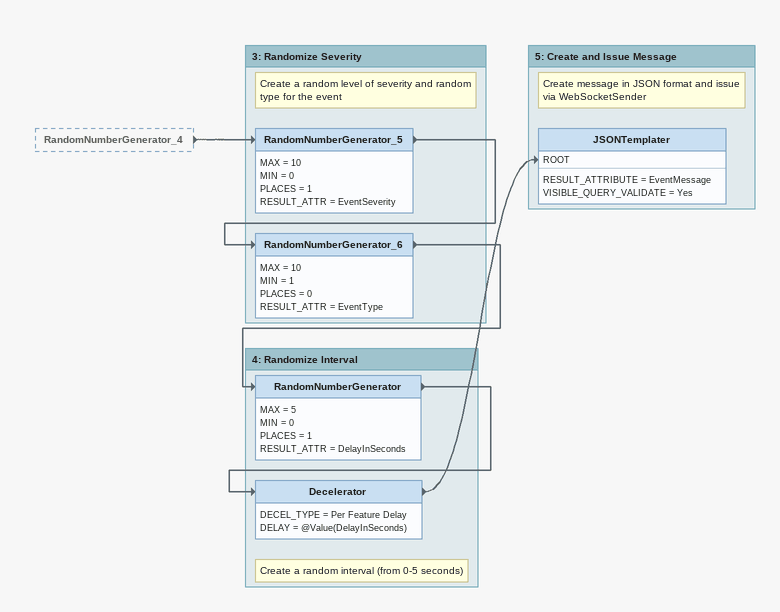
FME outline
RandomNumberGenerator_4 [outside]
    -> RandomNumberGenerator_5

Bookmark: 3: Randomize Severity
Note: Create a random level of severity and random type for the event
RandomNumberGenerator_5
    MAX = 10
    MIN = 0
    PLACES = 1
    RESULT_ATTR = EventSeverity
    -> RandomNumberGenerator_6
RandomNumberGenerator_6
    MAX = 10
    MIN = 1
    PLACES = 0
    RESULT_ATTR = EventType
    -> RandomNumberGenerator

Bookmark: 4: Randomize Interval
RandomNumberGenerator
    MAX = 5
    MIN = 0
    PLACES = 1
    RESULT_ATTR = DelayInSeconds
    -> Decelerator
Note: Create a random interval (from 0-5 seconds)
Decelerator
    DECEL_TYPE = Per Feature Delay
    DELAY = @Value(DelayInSeconds)
    -> JSONTemplater [ROOT]

Bookmark: 5: Create and Issue Message
Note: Create message in JSON format and issue via WebSocketSender
JSONTemplater
    RESULT_ATTRIBUTE = EventMessage
    VISIBLE_QUERY_VALIDATE = Yes
